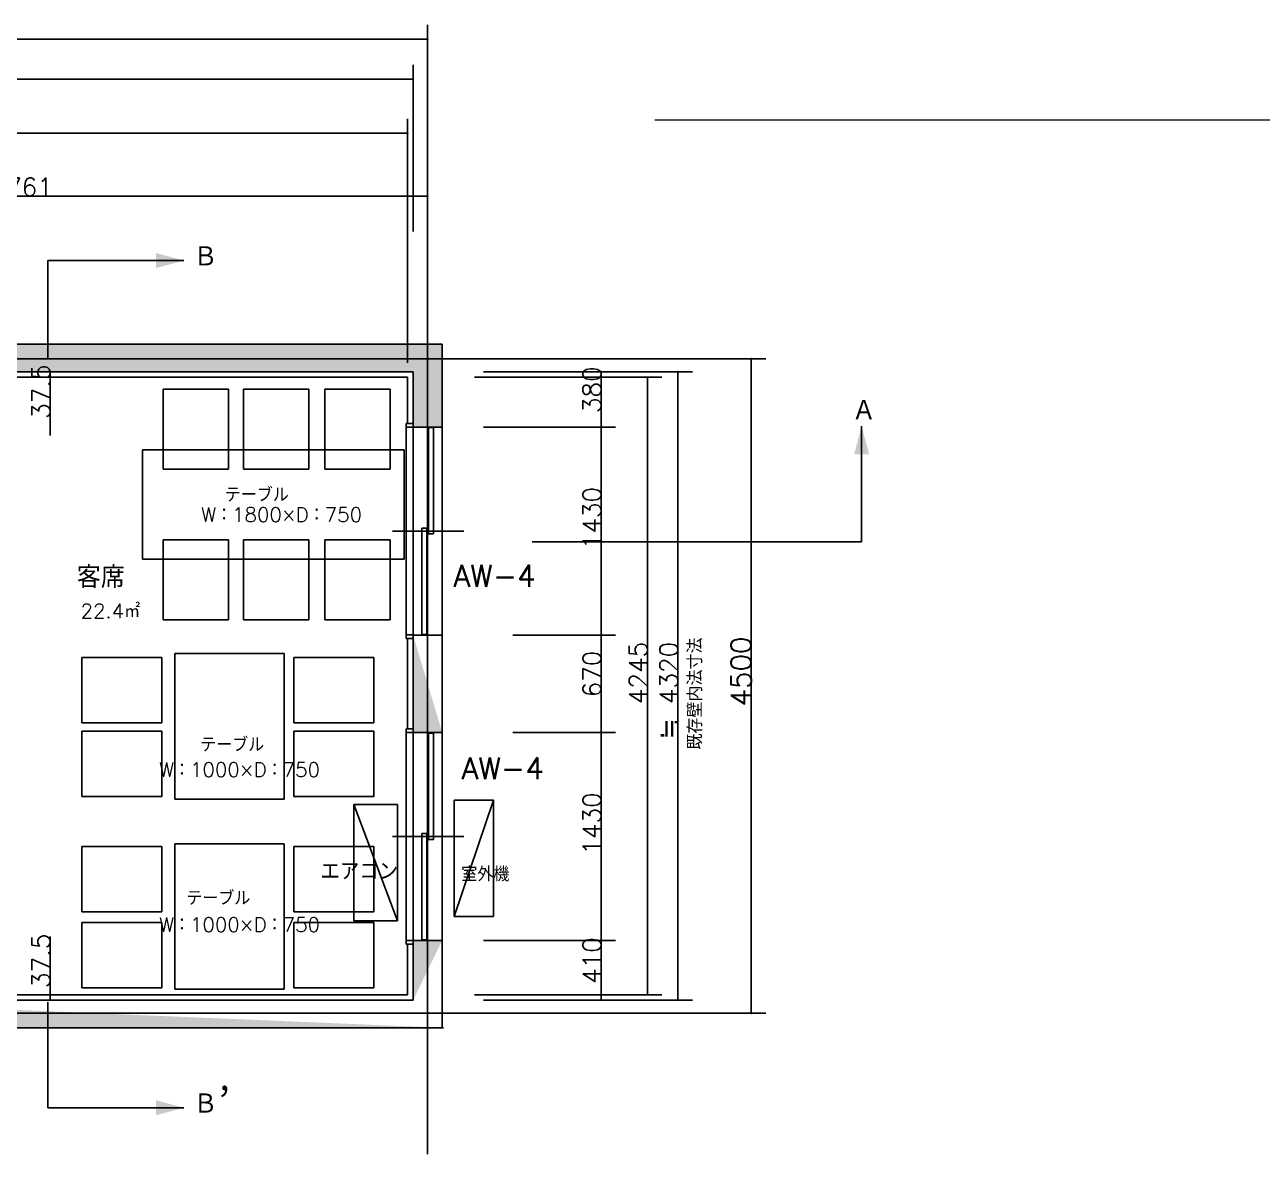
# Model space of a CAD drawing. Extents: x -22351 to 30820, y -9 to 16424.
# Drawn here: x -9041 to -532, y 5928 to 13693 of the extents above; entities that cross this region are included whole.
import ezdxf

# ---------------------------------------------------------------- set-up
doc = ezdxf.new("R2010")
doc.units = 0
doc.header["$LTSCALE"] = 50
doc.header["$MEASUREMENT"] = 0
doc.layers.get('0').update_dxf_attribs({"linetype": 'CONTINUOUS'})
doc.layers.add('家具', color=7, linetype='CONTINUOUS', lineweight=0)
doc.styles.get("Standard").update_dxf_attribs({"font": 'txt', "bigfont": 'bigfont.shx'})

msp = doc.modelspace()

# ---------------------------------------------------------------- linework, layer by layer
at = {"linetype": 'ByBlock'}
for p, q in [((-6271, 11894), (-6271, 13693.4)), ((-15811, 13593.4), (-6271, 13593.4)), ((-6371, 12273), (-6371, 13419)), ((-15711, 13319), (-6371, 13319)), ((-6408.5, 11369.8), (-6408.5, 13047)), ((-6408.5, 12947), (-15673.5, 12947)), ((-6271, 11819.8), (-6271, 12615.5)), ((-12032, 12515.5), (-6271, 12515.5)), ((-6271, 5927.7), (-6271, 12086.6)), ((-7946.4, 12072), (-8882.3, 12072)), ((-8882.3, 12072), (-8882.3, 11397.3)), ((-7946.4, 12072), (-7946.4, 12072)), ((-16811, 11497.3), (-6171, 11497.3)), ((-6171, 6797.3), (-6171, 11497.3)), ((-4125, 11397.3), (-18770, 11397.3)), ((-4846.2, 11397.3), (-3946.2, 11397.3)), ((-4046.2, 11397.3), (-4046.2, 6897.3)), ((-6371, 11307.3), (-15711, 11307.3)), ((-15673.5, 11269.8), (-6408.5, 11269.8)), ((-8867.3, 10869.8), (-8867.3, 11307.3)), ((-6408.5, 10952.3), (-6408.5, 11269.8)), ((-6371, 6987.3), (-6371, 11307.3)), ((-5947.7, 11269.8), (-4660, 11269.8)), ((-5885.9, 11307.3), (-4450.1, 11307.3)), ((-5885.9, 11307.3), (-4978.5, 11307.3)), ((-5078.5, 11307.3), (-5078.5, 10927.3)), ((-4760, 11269.8), (-4760, 7024.8)), ((-4550.1, 11307.3), (-4550.1, 6987.3)), ((-7639.6, 11188.3), (-8089.6, 11188.3)), ((-8089.6, 11188.3), (-8089.6, 10638.3)), ((-7639.6, 10638.3), (-7639.6, 11188.3)), ((-7087.6, 11188.3), (-7537.6, 11188.3)), ((-7537.6, 11188.3), (-7537.6, 10638.3)), ((-7087.6, 10638.3), (-7087.6, 11188.3)), ((-6978, 10638.3), (-6978, 11188.3)), ((-6978, 11188.3), (-6528, 11188.3)), ((-6528, 11188.3), (-6528, 10638.3)), ((-6371, 10952.3), (-6418.5, 10952.3)), ((-6418.5, 10952.3), (-6418.5, 10927.3)), ((-6418.5, 10927.3), (-6371, 10927.3)), ((-6418.5, 9497.9), (-6418.5, 10927.3)), ((-6371, 10927.3), (-6371, 10952.3)), ((-6371, 10927.3), (-6171, 10927.3)), ((-6231, 10923.4), (-6266, 10923.4)), ((-6266, 10923.4), (-6266, 10192.3)), ((-6231, 10192.3), (-6231, 10923.4)), ((-5885.9, 10927.3), (-4978.5, 10927.3)), ((-5685.9, 10927.3), (-4978.5, 10927.3)), ((-5078.5, 9497.3), (-5078.5, 10927.3)), ((-3286.5, 10139), (-3286.5, 10932.7)), ((-3286.5, 10932.7), (-3286.5, 10932.7)), ((-6432.8, 10769.8), (-8232.8, 10769.8)), ((-8232.8, 10769.8), (-8232.8, 10019.8)), ((-6432.8, 10019.8), (-6432.8, 10769.8)), ((-8089.6, 10638.3), (-7639.6, 10638.3)), ((-7537.6, 10638.3), (-7087.6, 10638.3)), ((-6528, 10638.3), (-6978, 10638.3)), ((-6511.7, 10212.3), (-6022.7, 10212.3)), ((-6276, 10232.3), (-6311, 10232.3)), ((-6311, 10232.3), (-6311, 9500.8)), ((-6276, 9500.8), (-6276, 10232.3)), ((-8089.6, 9601.3), (-8089.6, 10151.3)), ((-8089.6, 10151.3), (-7639.6, 10151.3)), ((-7639.6, 10151.3), (-7639.6, 9601.3)), ((-7537.6, 9601.3), (-7537.6, 10151.3)), ((-7537.6, 10151.3), (-7087.6, 10151.3)), ((-7087.6, 10151.3), (-7087.6, 9601.3)), ((-6978, 10151.3), (-6978, 9601.3)), ((-6528, 10151.3), (-6978, 10151.3)), ((-6528, 9601.3), (-6528, 10151.3)), ((-6266, 10192.3), (-6231, 10192.3)), ((-5552.4, 10139), (-3286.5, 10139)), ((-8232.8, 10019.8), (-6432.8, 10019.8)), ((-7639.6, 9601.3), (-8089.6, 9601.3)), ((-7087.6, 9601.3), (-7537.6, 9601.3)), ((-6978, 9601.3), (-6528, 9601.3)), ((-6371, 9497.9), (-6418.5, 9497.9)), ((-6418.5, 9497.9), (-6418.5, 9472.9)), ((-6418.5, 9472.9), (-6371, 9472.9)), ((-6408.5, 8852.3), (-6408.5, 9472.9)), ((-6371, 9472.9), (-6371, 9497.9)), ((-6371, 9497.3), (-6171, 9497.3)), ((-6311, 9500.8), (-6276, 9500.8)), ((-5685.9, 9497.3), (-4978.5, 9497.3)), ((-5685.9, 9497.3), (-4978.5, 9497.3)), ((-5078.5, 9497.3), (-5078.5, 8827.3)), ((-7258.5, 9369.8), (-8008.5, 9369.8)), ((-8008.5, 9369.8), (-8008.5, 8369.8)), ((-7258.5, 8369.8), (-7258.5, 9369.8)), ((-8648.3, 8892.8), (-8648.3, 9342.8)), ((-8648.3, 9342.8), (-8098.3, 9342.8)), ((-8098.3, 9342.8), (-8098.3, 8892.8)), ((-6640.2, 9342.8), (-7190.2, 9342.8)), ((-7190.2, 9342.8), (-7190.2, 8892.8)), ((-6640.2, 8892.8), (-6640.2, 9342.8)), ((-8098.3, 8892.8), (-8648.3, 8892.8)), ((-7190.2, 8892.8), (-6640.2, 8892.8)), ((-6371, 8852.3), (-6418.5, 8852.3)), ((-6418.5, 8852.3), (-6418.5, 8827.3)), ((-6371, 8827.3), (-6371, 8852.3)), ((-8098.3, 8836.3), (-8648.3, 8836.3)), ((-8648.3, 8836.3), (-8648.3, 8386.3)), ((-8098.3, 8386.3), (-8098.3, 8836.3)), ((-7190.2, 8836.3), (-6640.2, 8836.3)), ((-7190.2, 8386.3), (-7190.2, 8836.3)), ((-6640.2, 8836.3), (-6640.2, 8386.3)), ((-6418.5, 8827.3), (-6371, 8827.3)), ((-6418.5, 7397.6), (-6418.5, 8827.3)), ((-6171, 8827.3), (-6371, 8827.3)), ((-6231, 8823.4), (-6266, 8823.4)), ((-6266, 8823.4), (-6266, 8092.3)), ((-6231, 8092.3), (-6231, 8823.4)), ((-5685.9, 8827.3), (-4978.5, 8827.3)), ((-5685.9, 8827.3), (-4978.5, 8827.3)), ((-5078.5, 8827.3), (-5078.5, 7397.3)), ((-8648.3, 8386.3), (-8098.3, 8386.3)), ((-8008.5, 8369.8), (-7258.5, 8369.8)), ((-6640.2, 8386.3), (-7190.2, 8386.3)), ((-5817.9, 8361.7), (-6087.9, 8361.7)), ((-6087.9, 8361.7), (-6087.9, 7562.2)), ((-5817.9, 8361.7), (-6087.9, 7562.2)), ((-5817.9, 7562.2), (-5817.9, 8361.7)), ((-6478.4, 8332.7), (-6778.4, 8332.7)), ((-6778.4, 8332.7), (-6778.4, 7532.7)), ((-6478.4, 7532.7), (-6778.4, 8332.7)), ((-6478.4, 7532.7), (-6478.4, 8332.7)), ((-6511.7, 8112.3), (-6022.7, 8112.3)), ((-6276, 8132.3), (-6311, 8132.3)), ((-6311, 8132.3), (-6311, 7400.8)), ((-6276, 7400.8), (-6276, 8132.3)), ((-6266, 8092.3), (-6231, 8092.3)), ((-8648.3, 7593.7), (-8648.3, 8043.7)), ((-8648.3, 8043.7), (-8098.3, 8043.7)), ((-8098.3, 8043.7), (-8098.3, 7593.7)), ((-7258.5, 8062.5), (-8008.5, 8062.5)), ((-8008.5, 8062.5), (-8008.5, 7062.5)), ((-7258.5, 7062.5), (-7258.5, 8062.5)), ((-6640.2, 8043.7), (-7190.2, 8043.7)), ((-7190.2, 8043.7), (-7190.2, 7593.7)), ((-6640.2, 7593.7), (-6640.2, 8043.7)), ((-8098.3, 7593.7), (-8648.3, 7593.7)), ((-7190.2, 7593.7), (-6640.2, 7593.7)), ((-8098.3, 7520.9), (-8648.3, 7520.9)), ((-8648.3, 7520.9), (-8648.3, 7070.9)), ((-8098.3, 7070.9), (-8098.3, 7520.9)), ((-7190.2, 7520.9), (-6640.2, 7520.9)), ((-7190.2, 7070.9), (-7190.2, 7520.9)), ((-6778.4, 7532.7), (-6478.4, 7532.7)), ((-6640.2, 7520.9), (-6640.2, 7070.9)), ((-6087.9, 7562.2), (-5817.9, 7562.2)), ((-8867.3, 7424.8), (-8867.3, 6987.3)), ((-6371, 7397.6), (-6418.5, 7397.6)), ((-6418.5, 7397.6), (-6418.5, 7372.6)), ((-6418.5, 7372.6), (-6371, 7372.6)), ((-6408.5, 7024.8), (-6408.5, 7372.6)), ((-6371, 7372.6), (-6371, 7397.6)), ((-6371, 7397.3), (-6171, 7397.3)), ((-6311, 7400.8), (-6276, 7400.8)), ((-5885.9, 7397.3), (-4978.5, 7397.3)), ((-5685.9, 7397.3), (-4978.5, 7397.3)), ((-5078.5, 7397.3), (-5078.5, 6987.3)), ((-8648.3, 7070.9), (-8098.3, 7070.9)), ((-6640.2, 7070.9), (-7190.2, 7070.9)), ((-15711, 6987.3), (-6371, 6987.3)), ((-10376, 7024.8), (-6408.5, 7024.8)), ((-8008.5, 7062.5), (-7258.5, 7062.5)), ((-5947.7, 7024.8), (-4660, 7024.8)), ((-5885.9, 6987.3), (-4450.1, 6987.3)), ((-5885.9, 6987.3), (-4978.5, 6987.3)), ((-19052.5, 6897.3), (-4046.2, 6897.3)), ((-8882.3, 6972.3), (-8882.3, 6247.2)), ((-4846.2, 6897.3), (-3946.2, 6897.3)), ((-15911, 6797.3), (-6161.7, 6797.3)), ((-8882.3, 6247.2), (-7946.4, 6247.2)), ((-7946.4, 6247.2), (-7946.4, 6247.2))]:
    msp.add_line(p, q, dxfattribs=at)
for p in [(-6271, 13593.4), (-6371, 13319), (-6408.5, 12947), (-6271, 12515.5), (-4046.2, 11397.3), (-8867.3, 11307.3), (-8867.3, 11269.8), (-5078.5, 11307.3), (-4760, 11269.8), (-4550.1, 11307.3), (-5078.5, 10927.3), (-5078.5, 10927.3), (-5078.5, 9497.3), (-5078.5, 9497.3), (-5078.5, 8827.3), (-5078.5, 8827.3), (-5078.5, 7397.3), (-5078.5, 7397.3), (-8867.3, 7024.8), (-8867.3, 6987.3), (-5078.5, 6987.3), (-4760, 7024.8), (-4550.1, 6987.3), (-4046.2, 6897.3)]:
    msp.add_point(p, dxfattribs=at)
for points in [[(-8139.5, 12020.3), (-8139.5, 12123.8), (-7946.4, 12072)], [(-6171, 11497.3), (-15911, 11497.3), (-6371, 11307.3), (-15711, 11307.3)], [(-6371, 11307.3), (-6371, 10927.3), (-6171, 11497.3), (-6171, 10927.3)], [(-3338.3, 10739.5), (-3286.5, 10932.7), (-3234.8, 10739.5)], [(-6371, 9497.3), (-6171, 8827.3), (-6371, 8827.3)], [(-6371, 6987.3), (-6171, 7397.3), (-6371, 7397.3)], [(-10700, 6987.3), (-6171, 6797.3), (-10700, 6797.3)], [(-8139.5, 6195.5), (-8139.5, 6299), (-7946.4, 6247.2)]]:
    msp.add_solid(points, dxfattribs=at)
at = {"layer": '家具'}
msp.add_line((-4709.1, 13040.4), (2264.6, 13040.4), dxfattribs=at)

# ---------------------------------------------------------------- texts
at = {"linetype": 'ByBlock'}
for s, height, p in [('5761', 125, (-9276.5, 12515.5)), ('Ｂ', 150, (-7881, 12024.1)), ('Ａ', 150, (-3353.5, 10967.2)), ('テーブル', 100, (-7665.6, 10412.2)), ('W：1800×D：750', 100, (-7828.9, 10275.2)), ('客席', 150, (-8683.2, 9820.9)), ('AW-4', 150, (-6092.7, 9829.9)), ('22.4㎡', 100, (-8657.7, 9613)), ('テーブル', 100, (-7834.7, 8693.6)), ('W：1000×D：750', 100, (-8118.2, 8521.6)), ('AW-4', 150, (-6037.2, 8506.5)), ('エアコン', 121.5, (-7008.2, 7812.2)), ('室外機', 100, (-6039, 7803.1)), ('テーブル', 100, (-7930, 7638.7)), ('W：1000×D：750', 100, (-8118.2, 7456.6)), ('，', 200, (-7720.9, 6325.7)), ('Ｂ', 150, (-7881, 6199.3))]:
    msp.add_text(s, height=height, dxfattribs=at).set_placement(p)
for s, height, p in [('37.5', 125, (-8867.3, 10983.5)), ('380', 125, (-5078.5, 11023.5)), ('1430', 125, (-5078.5, 10087.3)), ('既存壁内法寸法', 100, (-4382.5, 8710)), ('4500', 140, (-4046.2, 9007.1)), ('670', 125, (-5078.5, 9068.5)), ('4245', 125, (-4760, 9022.3)), ('4320', 125, (-4550.1, 9022.3)), ('≒', 140, (-4548.1, 8780.6)), ('1430', 125, (-5078.5, 7987.3)), ('37.5', 125, (-8867.3, 7070)), ('410', 125, (-5078.5, 7098.5))]:
    msp.add_text(s, height=height, rotation=90, dxfattribs=at).set_placement(p)

doc.saveas('drawing.dxf')
